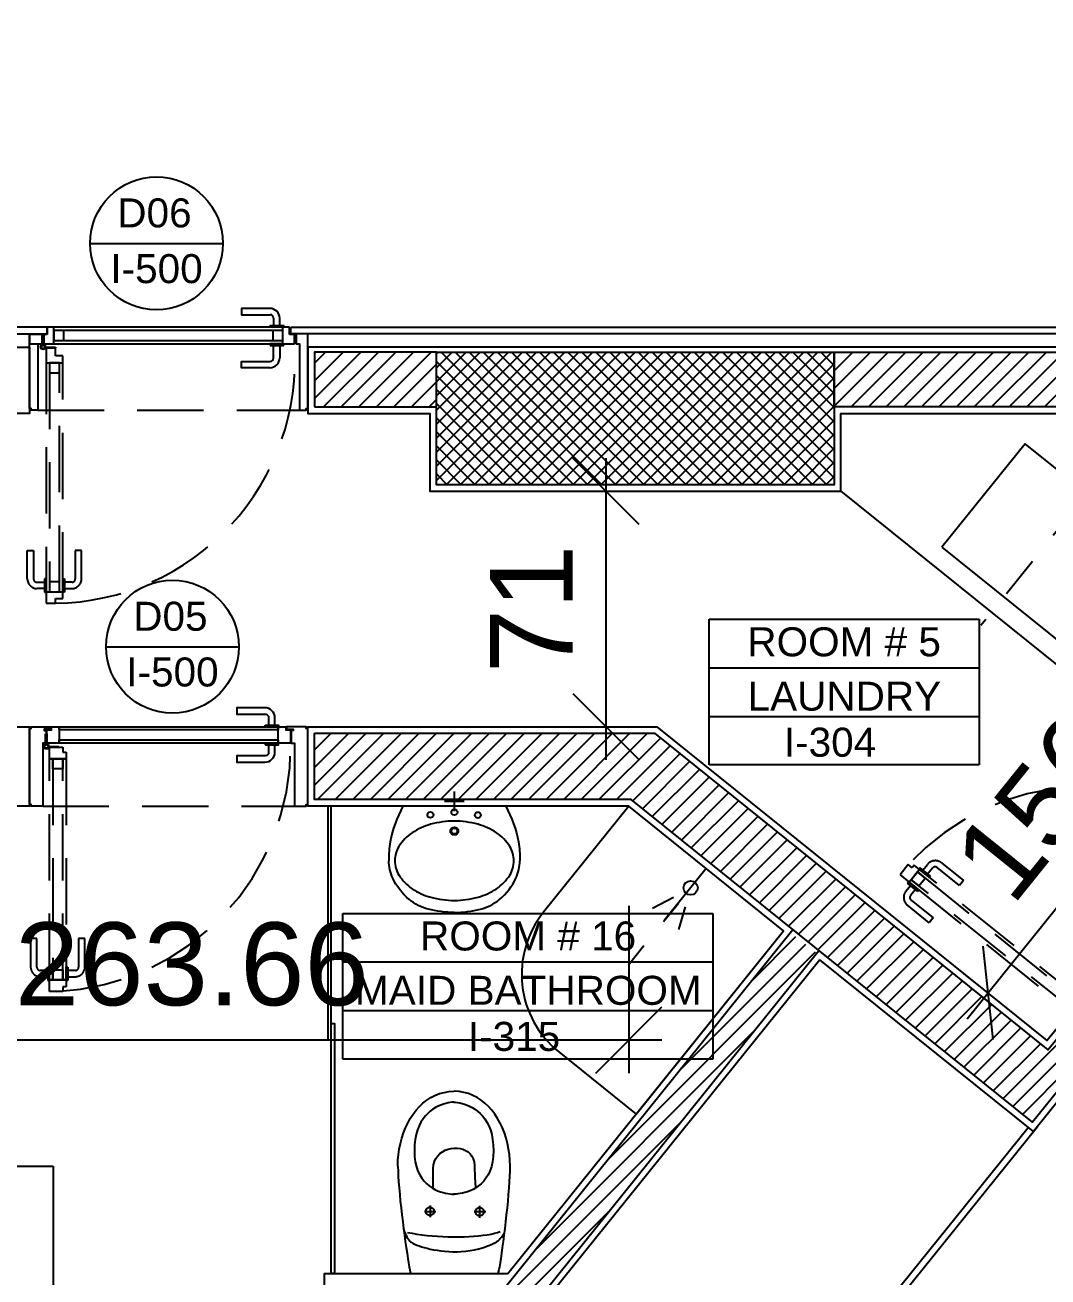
# Model space of a CAD drawing. Extents: x -1.7 to 46.3, y -159.8 to -77.2.
# Drawn here: x 12.937 to 16.023, y -93.626 to -89.849 of the extents above; entities that cross this region are included whole.
import ezdxf
from ezdxf.enums import TextEntityAlignment as Align

# ---------------------------------------------------------------- set-up
doc = ezdxf.new("R2010")
doc.units = 0
doc.header["$MEASUREMENT"] = 0
doc.header["$PDMODE"] = 35
doc.header["$PDSIZE"] = 0.3
for name, pattern in [('9-48-Xref plan$0$DASHDOT', [1, 0.5, -0.25, 0, -0.25]), ('9-48-Xref plan$0$DASHDOTX2', [50.8, 25.4, -12.7, 0, -12.7]), ('9-48-Xref plan$0$DASHED', [0.75, 0.5, -0.25]), ('9-48-Xref plan$0$HIDDEN', [0.3, 0.2, -0.1]), ('DASHDOT2', [0.5, 0.25, -0.125, 0, -0.125])]:
    doc.linetypes.add(name, pattern=pattern)
doc.layers.get('0').update_dxf_attribs({"linetype": 'CONTINUOUS'})
doc.layers.get('DEFPOINTS').update_dxf_attribs({"linetype": 'CONTINUOUS'})
for name, color, linetype in [('60%', 7, 'CONTINUOUS'), ('9-48-Xref plan$0$0-DASHED', 8, '9-48-Xref plan$0$DASHED'), ('9-48-Xref plan$0$A-AXIS-SANITARY', 10, '9-48-Xref plan$0$DASHDOTX2'), ('9-48-Xref plan$0$A-HATCH-CONC', 8, 'CONTINUOUS'), ('9-48-Xref plan$0$AR01-WSEC', 2, 'CONTINUOUS'), ('9-48-Xref plan$0$AR10-METAL', 243, 'CONTINUOUS'), ('9-48-Xref plan$0$AR12-WOOD', 42, 'CONTINUOUS'), ('9-48-Xref plan$0$AR13-PLST', 31, 'CONTINUOUS'), ('9-48-Xref plan$0$AR19-DOORS', 34, 'CONTINUOUS'), ('9-48-Xref plan$0$AR21-WIN', 142, 'CONTINUOUS'), ('9-48-Xref plan$0$AR24-CLOSET', 33, 'CONTINUOUS'), ('9-48-Xref plan$0$AR25-SANIT', 143, 'CONTINUOUS'), ('9-48-Xref plan$0$CON01-STRUCT', 6, 'CONTINUOUS'), ('9-48-Xref plan$0$CON02-NON-STRUCT', 5, 'CONTINUOUS'), ('9-48-Xref plan$0$HT01-STRUCT', 252, 'CONTINUOUS'), ('9-48-Xref plan$0$HT03-NON-STRUCT', 52, 'CONTINUOUS'), ('9-48-Xref plan$0$INT04-HINGE', 242, 'CONTINUOUS'), ('a-dim', 3, 'CONTINUOUS'), ('AR25-FURN', 142, 'CONTINUOUS'), ('AR26-SANIT', 143, 'CONTINUOUS'), ('AR27-KITCHEN', 42, 'CONTINUOUS'), ('DM02-AX-50', 11, 'CONTINUOUS'), ('SMB05-DOOR-NO', 32, 'CONTINUOUS'), ('SMB09-ROOM-NO', 52, 'CONTINUOUS')]:
    doc.layers.add(name, color=color, linetype=linetype)
doc.styles.add('A100-STEXT', font='ARIAL.TTF', dxfattribs={"height": 0.25})
doc.styles.add('raa', font='ARIAL.TTF')
doc.dimstyles.new('A100-DIM', dxfattribs={"dimtxt": 0.25, "dimasz": 0.2, "dimexe": 0.1, "dimexo": 0.3, "dimgap": 0.1, "dimtad": 1, "dimlfac": 100, "dimrnd": 0.5, "dimdsep": 46, "dimtxsty": 'A100-STEXT', "dimblk1": 'OBLIQUE', "dimblk2": 'OBLIQUE', "dimsah": 1, "dimcen": -0.05, "dimdle": 0.1, "dimclrd": 15, "dimclre": 15, "dimclrt": 256, "dimadec": 0, "dimazin": 0, "dimtfac": 0.28, "dimtix": 1, "dimtmove": 2, "dimatfit": 3, "dimldrblk": 'OBLIQUE', "dimfxl": 0, "dimtolj": 1, "dimarcsym": 0})
doc.dimstyles.new('dim-law', dxfattribs={"dimtxt": 0.25, "dimasz": 0.2, "dimexe": 0.1, "dimexo": 0.3, "dimgap": 0.1, "dimtad": 1, "dimlfac": 100, "dimdsep": 46, "dimtxsty": 'A100-STEXT', "dimblk1": 'OBLIQUE', "dimblk2": 'OBLIQUE', "dimsah": 1, "dimcen": -0.05, "dimdle": 0.1, "dimclrd": 15, "dimclre": 15, "dimclrt": 256, "dimadec": 0, "dimazin": 0, "dimtfac": 0.28, "dimtix": 1, "dimtmove": 2, "dimatfit": 3, "dimldrblk": 'OBLIQUE', "dimfxl": 0, "dimtolj": 1, "dimarcsym": 0})
pattern_1 = [(45, (8.92711, -200.333704), (-0.026516504, 0.026516504), [])]

# ---------------------------------------------------------------- blocks, each defined once
blk = doc.blocks.new('_OBLIQUE')
at = {"color": 0, "linetype": 'ByBlock'}
blk.add_line((-0.5, -0.5), (0.5, 0.5), dxfattribs=at)
blk = doc.blocks.new('*D190')
at = {"layer": '60%', "color": 15, "lineweight": -2}
for p, q in [((14.1028, -80.98), (17.1503, -77.1905)), ((17.0097, -77.2058), (45.0024, -99.7176)), ((41.9397, -103.3664), (44.9872, -99.577))]:
    blk.add_line(p, q, dxfattribs=at)
at = {"layer": 'DEFPOINTS', "color": 0}
for p in [(13.9148, -81.2137), (44.9245, -99.6549), (41.7517, -103.6002)]:
    blk.add_point(p, dxfattribs=at)
at = {"layer": '60%', "color": 15, "lineweight": -2, "xscale": 0.2, "yscale": 0.2, "zscale": 0.2}
for p, rotation in [((17.0876, -77.2685), 141.1937093848894), ((44.9245, -99.6549), 321.1937093848894)]:
    blk.add_blockref('_OBLIQUE', p, dxfattribs=dict(at, rotation=rotation))
at = {"layer": '60%', "insert": (31.1488, -88.2842), "char_height": 0.25, "attachment_point": 5, "rotation": 321.1937, "style": 'A100-STEXT'}
blk.add_mtext('\\A1;3572', dxfattribs=at)
blk = doc.blocks.new('9-48-Xref plan$0$wc maid')
at = {"layer": '9-48-Xref plan$0$AR25-SANIT'}
for points in [[(-177.2, -225.1), (-176.7, -207.7), (-175.2, -190.6), (-172.8, -173.6), (-169.4, -157), (-165.2, -140.9), (-160.1, -125.2), (-154.1, -110), (-147.3, -95.6), (-139.6, -81.8), (-131.2, -68.8), (-122, -56.7), (-112, -45.5), (-101.4, -35.4), (-90, -26.4), (-77.9, -18.5), (-65.2, -11.9), (-51.8, -6.6), (-37.8, -2.8), (-23.3, -0.4), (-8.1, 0.4)], [(161.5, -225.1), (161, -207.7), (159.5, -190.6), (157.1, -173.6), (153.8, -157), (149.5, -140.9), (144.4, -125.2), (138.4, -110), (131.6, -95.6), (123.9, -81.8), (115.5, -68.8), (106.3, -56.7), (96.3, -45.5), (85.7, -35.4), (74.3, -26.4), (62.2, -18.5), (49.5, -11.9), (36.1, -6.6), (22.1, -2.8), (7.6, -0.4), (-7.6, 0.4)], [(-7.8, -32.7), (-12.9, -32.8), (-18.8, -33.4), (-25.2, -34.4), (-32.2, -36), (-39.6, -38.1), (-47.4, -40.9), (-55.3, -44.3), (-63.3, -48.5), (-71.3, -53.5), (-79.2, -59.4), (-86.8, -66.2), (-94.1, -74), (-101, -82.8), (-107.3, -92.8), (-112.9, -103.9), (-117.8, -116.2), (-121.7, -129.8), (-124.7, -144.7), (-126.5, -161.1), (-127.2, -178.9), (-126.4, -196.5), (-124.3, -212.6), (-120.9, -227), (-116.4, -240), (-110.9, -251.5), (-104.6, -261.7), (-97.6, -270.7), (-90.1, -278.4), (-82.1, -285.1), (-73.8, -290.8), (-65.4, -295.5), (-57, -299.4), (-48.8, -302.6), (-40.8, -305), (-33.3, -306.9), (-26.3, -308.2), (-20, -309.1), (-14.6, -309.7), (-10.1, -309.9), (-6.8, -310)], [(-7.8, -32.7), (-2.8, -32.8), (3.1, -33.4), (9.5, -34.4), (16.5, -36), (24, -38.1), (31.7, -40.9), (39.6, -44.3), (47.6, -48.5), (55.6, -53.5), (63.5, -59.4), (71.2, -66.2), (78.5, -74), (85.3, -82.8), (91.6, -92.8), (97.2, -103.9), (102.1, -116.2), (106, -129.8), (109, -144.7), (110.8, -161.1), (111.5, -178.9), (110.7, -196.5), (108.6, -212.6), (105.2, -227), (100.7, -240), (95.2, -251.5), (88.9, -261.7), (81.9, -270.7), (74.4, -278.4), (66.4, -285.1), (58.1, -290.8), (49.7, -295.5), (41.4, -299.4), (33.1, -302.6), (25.1, -305), (17.6, -306.9), (10.6, -308.2), (4.3, -309.1), (-1.1, -309.7), (-5.6, -309.9), (-8.9, -310)], [(-70.7, -292.7), (-70.7, -292.4), (-70.7, -291.4), (-70.7, -289.9), (-70.7, -287.8), (-70.7, -285.3), (-70.8, -282.4), (-70.8, -279.2), (-70.8, -275.7), (-70.8, -271.9), (-70.8, -268), (-70.8, -264), (-70.8, -259.9), (-70.8, -255.8), (-70.8, -251.8), (-70.7, -247.9), (-70.7, -244.2), (-70.7, -240.6), (-70.6, -237.4), (-70.5, -234.5), (-70.5, -232.1), (-69.2, -220.9), (-66.3, -210.8), (-62, -201.8), (-56.5, -194), (-49.9, -187.3), (-42.5, -181.7), (-34.3, -177.2), (-25.6, -173.9), (-16.6, -171.7), (-7.4, -170.7), (1.7, -170.8), (10.7, -172), (19.3, -174.3), (27.4, -177.8), (34.7, -182.5), (41.2, -188.3), (46.5, -195.2), (50.6, -203.3), (53.2, -212.5), (54.2, -222.9), (54.3, -228.7), (54.5, -234.4), (54.6, -239.8), (54.8, -245), (55, -250), (55.2, -254.8), (55.4, -259.3), (55.6, -263.5), (55.8, -267.5), (56.1, -271.2), (56.3, -274.7), (56.5, -277.8), (56.7, -280.6), (56.9, -283), (57, -285.1), (57.2, -286.9), (57.3, -288.3), (57.4, -289.3), (57.4, -289.9), (57.5, -290.1)], [(-176.6, -226.2), (-176.4, -240), (-175.7, -255.6), (-174.7, -272.8), (-173.3, -291.1), (-171.5, -310.5), (-169.6, -330.6), (-167.4, -351.2), (-165, -372.1), (-162.5, -392.9), (-159.9, -413.5), (-157.2, -433.5), (-154.5, -452.8), (-151.9, -471.1), (-149.4, -488.1), (-147, -503.6), (-144.7, -517.3), (-142.7, -528.9), (-140.9, -538.3), (-139.4, -545.2), (-138.3, -549.2)], [(160.9, -226.2), (160.7, -240), (160.1, -255.6), (159.1, -272.8), (157.8, -291.1), (156.2, -310.5), (154.4, -330.6), (152.4, -351.2), (150.1, -372.1), (147.8, -392.9), (145.4, -413.5), (142.9, -433.5), (140.4, -452.8), (138, -471.1), (135.6, -488.1), (133.3, -503.6), (131.2, -517.3), (129.3, -528.9), (127.6, -538.3), (126.1, -545.2), (125, -549.2)], [(-96.9, -362.1), (-62.4, -362.1)], [(-80, -343.9), (-80, -379.5)], [(53.1, -362.5), (88.7, -362.5)], [(69.4, -345.4), (69.4, -381)], [(-160.5, -412.1), (-159, -416.3), (-157.5, -420.2), (-156.2, -423.9), (-154.9, -427.4), (-153.6, -430.7), (-152.3, -433.8), (-151, -436.7), (-149.6, -439.5), (-148.2, -442.1), (-146.6, -444.6), (-144.9, -446.9), (-143.1, -449.1), (-141.1, -451.2), (-138.8, -453.2), (-136.4, -455.1), (-133.7, -457), (-130.6, -458.7), (-127.3, -460.5), (-123.7, -462.1), (-119.6, -463.7), (-113.2, -466.1), (-105.9, -468.4), (-97.8, -470.8), (-89, -473.1), (-79.5, -475.3), (-69.4, -477.3), (-58.7, -479.1), (-47.5, -480.7), (-35.8, -481.9), (-23.7, -482.8), (-11.3, -483.3), (1.5, -483.3), (14.4, -482.7), (27.6, -481.7), (40.8, -480), (54.2, -477.6), (67.6, -474.5), (80.9, -470.7), (94.1, -466), (107.2, -460.5), (108.9, -459.7), (110.7, -458.9), (112.4, -458.1), (114.2, -457.3), (116, -456.4), (117.7, -455.4), (119.5, -454.4), (121.2, -453.3), (123, -452.1), (124.8, -450.7), (126.6, -449.2), (128.4, -447.6), (130.2, -445.8), (132, -443.8), (133.9, -441.6), (135.7, -439.2), (137.6, -436.6), (139.5, -433.7), (141.4, -430.6), (143.3, -427.2)], [(-147.6, -425), (-133.8, -427.9), (-119.4, -430.4), (-104.4, -432.6), (-89, -434.4), (-73.2, -435.9), (-57.2, -437), (-41.1, -437.9), (-24.9, -438.4), (-8.8, -438.6), (7.1, -438.5), (22.7, -438.1), (37.9, -437.4), (52.5, -436.5), (66.6, -435.3), (79.9, -433.8), (92.4, -432.1), (104, -430.1), (114.5, -427.9), (123.8, -425.5), (131.9, -422.9)], [(-138.3, -549.6), (125, -549.6)]]:
    blk.add_lwpolyline(points, dxfattribs=at)
for points in [[(-80.4, -374.3), (-82.5, -374.1), (-84.6, -373.5), (-86.6, -372.6), (-88.4, -371.4), (-89.9, -369.8), (-91.2, -368), (-92.1, -366.1), (-92.7, -363.9), (-92.8, -361.8), (-92.7, -359.6), (-92.1, -357.5), (-91.2, -355.5), (-89.9, -353.7), (-88.4, -352.2), (-86.6, -351), (-84.6, -350), (-82.5, -349.5), (-80.4, -349.3), (-78.2, -349.5), (-76.1, -350), (-74.1, -351), (-72.3, -352.2), (-70.8, -353.7), (-69.5, -355.5), (-68.6, -357.5), (-68, -359.6), (-67.9, -361.8), (-68, -363.9), (-68.6, -366.1), (-69.5, -368), (-70.8, -369.8), (-72.3, -371.4), (-74.1, -372.6), (-76.1, -373.5), (-78.2, -374.1)], [(-80.4, -374.3), (-80.4, -374.3)], [(69.6, -375.3), (67.4, -375.2), (65.3, -374.6), (63.4, -373.7), (61.6, -372.4), (60, -370.9), (58.8, -369.1), (57.9, -367.1), (57.3, -365), (57.1, -362.9), (57.3, -360.7), (57.9, -358.6), (58.8, -356.6), (60, -354.8), (61.6, -353.3), (63.4, -352), (65.3, -351.1), (67.4, -350.5), (69.6, -350.4), (71.8, -350.5), (73.9, -351.1), (75.9, -352), (77.6, -353.3), (79.2, -354.8), (80.4, -356.6), (81.4, -358.6), (81.9, -360.7), (82.1, -362.9), (81.9, -365), (81.4, -367.1), (80.4, -369.1), (79.2, -370.9), (77.6, -372.4), (75.9, -373.7), (73.9, -374.6), (71.8, -375.2)], [(69.6, -375.3), (69.6, -375.3)]]:
    blk.add_lwpolyline(points, close=True, dxfattribs=at)
blk = doc.blocks.new('9-48-Xref plan$0$sink maid')
at = {"layer": '9-48-Xref plan$0$AR25-SANIT'}
for p, q in [((0, 305.4), (0, 365.2)), ((154.9, 320.4), (-154.9, 320.4)), ((-29.9, 335.3), (29.9, 335.3))]:
    blk.add_line(p, q, dxfattribs=at)
for centre, major_axis, ratio, start_param, end_param in [((16.9, 218.7), (-121.1, -247.7), 0.723099, 4.654671, 5.074138), ((-72.3, 294.2), (-8.92, 0.97), 1, 4.035092, 10.318277), ((0.1, 302.3), (-0.97, -8.92), 1, -0.677297, 5.605888), ((70.8, 293.8), (-8.92, 0.97), 1, 4.035092, 10.318277), ((-20.2, 80.5), (-20.7, -191.2), 1, 3.519121, 3.837696), ((0, 7.3), (-28.9, -266.7), 1, 3.249693, 3.519121), ((0, 7.3), (-28.9, -266.7), 1, 2.980265, 3.249693), ((20.2, 80.5), (-191.2, 20.7), 1, 4.232487, 4.551062), ((-51, 126.7), (-135.9, 14.8), 1, 5.408492, 5.835337), ((0, 245.6), (-11.9, 1.3), 1, 0.893499, 7.176684), ((0, 245.6), (-8.92, 0.97), 1, 4.035092, 10.318277), ((51, 126.7), (-14.8, -135.9), 1, 2.234846, 2.661691), ((-36, 163.3), (-10.3, -248.7), 0.649977, 4.538748, 4.769326), ((-98, 155.9), (-81, 8.8), 1, 5.835337, 6.391286), ((98, 155.9), (-8.8, -81), 1, 1.678897, 2.234846), ((-98, 155.9), (-81, 8.8), 1, 0.108101, 0.66405), ((98, 155.9), (-81, 8.8), 1, 2.693744, 3.249693), ((101.6, 155.9), (-17, -121.6), 0.782, 1.237596, 1.679756), ((-51, 185.1), (-14.8, -135.9), 1, -0.906747, -0.479902), ((51, 185.1), (-135.9, 14.8), 1, 2.2669, 2.693744), ((8.4, 172.4), (-192.7, -15.2), 0.927449, 2.221894, 2.662337), ((-20.2, 231.3), (-191.2, 20.7), 1, 1.090894, 1.409469), ((0, 304.5), (-266.7, 28.9), 1, 1.409469, 1.678897), ((0, 304.5), (-28.9, -266.7), 1, 0.108101, 0.377529), ((20.2, 231.3), (-20.7, -191.2), 1, 0.377529, 0.696103), ((23.8, 210), (71, -195.1), 0.7883, -0.100903, 0.294464), ((3.6, 283.2), (-200.2, -200.3), 1, 0.772641, 1.054782)]:
    blk.add_ellipse(centre, major_axis=major_axis, ratio=ratio, start_param=start_param, end_param=end_param, dxfattribs=at)
at = {"layer": '9-48-Xref plan$0$AR25-SANIT', "extrusion": (0, 0, -1)}
for centre, major_axis, ratio, start_param, end_param in [((-16.9, 218.7), (121.1, -247.7), 0.723099, 4.654671, 5.074138), ((36, 163.3), (10.3, -248.7), 0.649977, 4.538748, 4.769326), ((-101.6, 155.9), (17, -121.6), 0.782, 1.237596, 1.679756), ((-8.4, 172.4), (-192.7, 15.2), 0.927449, -0.919698, -0.479256), ((-23.8, 210), (-71, -195.1), 0.7883, -0.100903, 0.294464), ((-3.6, 283.2), (-281.5, 30.6), 1, 4.591575, 4.873716)]:
    blk.add_ellipse(centre, major_axis=major_axis, ratio=ratio, start_param=start_param, end_param=end_param, dxfattribs=at)
blk = doc.blocks.new('*D269')
at = {"layer": 'a-dim', "color": 15, "lineweight": -2}
for p, q in [((14.4345, -83.4474), (14.6089, -83.2305)), ((22.9692, -90.0821), (14.4683, -83.2457)), ((22.7794, -90.1585), (22.9539, -89.9415))]:
    blk.add_line(p, q, dxfattribs=at)
at = {"layer": 'DEFPOINTS', "color": 0}
for p in [(14.5463, -83.3084), (14.2464, -83.6812), (22.5914, -90.3923)]:
    blk.add_point(p, dxfattribs=at)
at = {"layer": 'a-dim', "color": 15, "lineweight": -2, "xscale": 0.2, "yscale": 0.2, "zscale": 0.2}
for p, rotation in [((14.5463, -83.3084), 141.1937093955187), ((22.8913, -90.0194), 321.1937093955187)]:
    blk.add_blockref('_OBLIQUE', p, dxfattribs=dict(at, rotation=rotation))
at = {"layer": 'a-dim', "insert": (18.8614, -86.4865), "char_height": 0.25, "attachment_point": 5, "rotation": 321.1937, "style": 'A100-STEXT'}
blk.add_mtext('\\A1;1070.87', dxfattribs=at)
blk = doc.blocks.new('*D271')
at = {"layer": 'a-dim', "color": 15, "lineweight": -2}
for p, q in [((12.1222, -92.5057), (12.1222, -93.0107)), ((14.7588, -92.5057), (14.7588, -93.0107)), ((12.0222, -92.9107), (14.8588, -92.9107))]:
    blk.add_line(p, q, dxfattribs=at)
at = {"layer": 'DEFPOINTS', "color": 0}
for p in [(12.1222, -92.2057), (14.7588, -92.2057), (14.7588, -92.9107)]:
    blk.add_point(p, dxfattribs=at)
at = {"layer": 'a-dim', "color": 15, "lineweight": -2, "xscale": 0.2, "yscale": 0.2, "zscale": 0.2, "rotation": 180}
blk.add_blockref('_OBLIQUE', (12.1222, -92.9107), dxfattribs=at)
at = {"layer": 'a-dim', "color": 15, "lineweight": -2, "xscale": 0.2, "yscale": 0.2, "zscale": 0.2}
blk.add_blockref('_OBLIQUE', (14.7588, -92.9107), dxfattribs=at)
at = {"layer": 'a-dim', "insert": (13.4405, -92.6829), "char_height": 0.25, "attachment_point": 5, "style": 'A100-STEXT'}
blk.add_mtext('\\A1;263.66', dxfattribs=at)
blk = doc.blocks.new('*D272')
at = {"layer": 'a-dim', "color": 15, "lineweight": -2}
for p, q in [((14.6903, -92.0657), (14.6903, -91.1557)), ((14.5433, -91.2557), (14.5903, -91.2557)), ((14.5433, -91.9657), (14.5903, -91.9657))]:
    blk.add_line(p, q, dxfattribs=at)
at = {"layer": 'DEFPOINTS', "color": 0}
for p in [(14.6903, -91.2557), (14.8433, -91.2557), (14.8433, -91.9657)]:
    blk.add_point(p, dxfattribs=at)
at = {"layer": 'a-dim', "color": 15, "lineweight": -2, "xscale": 0.2, "yscale": 0.2, "zscale": 0.2}
for p, rotation in [((14.6903, -91.2557), 90), ((14.6903, -91.9657), 270)]:
    blk.add_blockref('_OBLIQUE', p, dxfattribs=dict(at, rotation=rotation))
at = {"layer": 'a-dim', "insert": (14.4648, -91.6107), "char_height": 0.25, "attachment_point": 5, "rotation": 90, "style": 'A100-STEXT'}
blk.add_mtext('\\A1;71', dxfattribs=at)
blk = doc.blocks.new('*D273')
at = {"layer": 'a-dim', "color": 15, "lineweight": -2}
for p, q in [((15.7794, -92.8468), (16.8848, -91.4723)), ((16.7664, -91.5055), (16.7442, -91.4876)), ((15.7864, -92.7241), (15.7641, -92.7062))]:
    blk.add_line(p, q, dxfattribs=at)
at = {"layer": 'DEFPOINTS', "color": 0}
for p in [(16.8221, -91.5503), (17.0002, -91.6935), (16.0202, -92.9122)]:
    blk.add_point(p, dxfattribs=at)
at = {"layer": 'a-dim', "color": 15, "lineweight": -2, "xscale": 0.2, "yscale": 0.2, "zscale": 0.2}
for p, rotation in [((16.8221, -91.5503), 51.19360855316758), ((15.8421, -92.7689), 231.1936085531676)]:
    blk.add_blockref('_OBLIQUE', p, dxfattribs=dict(at, rotation=rotation))
at = {"layer": 'a-dim', "insert": (16.1546, -92.0169), "char_height": 0.25, "attachment_point": 5, "rotation": 51.1936, "style": 'A100-STEXT'}
blk.add_mtext('\\A1;156.38', dxfattribs=at)
blk = doc.blocks.new('*D274')
at = {"layer": 'a-dim', "color": 15, "lineweight": -2}
for p, q in [((15.518, -95.042), (17.7981, -92.2068)), ((17.8078, -92.343), (17.8133, -92.3474)), ((15.653, -95.0223), (15.6586, -95.0268))]:
    blk.add_line(p, q, dxfattribs=at)
at = {"layer": 'DEFPOINTS', "color": 0}
for p in [(17.574, -92.155), (17.7354, -92.2848), (15.4193, -94.8343)]:
    blk.add_point(p, dxfattribs=at)
at = {"layer": 'a-dim', "color": 15, "lineweight": -2, "xscale": 0.2, "yscale": 0.2, "zscale": 0.2}
for p, rotation in [((17.7354, -92.2848), 51.1937050809596), ((15.5807, -94.9641), 231.1937050809596)]:
    blk.add_blockref('_OBLIQUE', p, dxfattribs=dict(at, rotation=rotation))
at = {"layer": 'a-dim', "insert": (16.4806, -93.4817), "char_height": 0.25, "attachment_point": 5, "rotation": 51.1937, "style": 'A100-STEXT'}
blk.add_mtext('\\A1;343.83', dxfattribs=at)

msp = doc.modelspace()

# ---------------------------------------------------------------- hatches: boundary and pattern name
at = {"layer": '9-48-Xref plan$0$HT01-STRUCT'}
h = msp.add_hatch(dxfattribs=at)
h.set_pattern_fill('_USER', color=256, scale=0.03, angle=45, style=0, double=1, pattern_type=0)
h.set_pattern_definition([(45, (8.927112, -200.333704), (-0.0212132034, 0.0212132034), []), (135, (8.927112, -200.333704), (-0.0212132034, -0.0212132034), [])])
h.paths.add_polyline_path([(15.37837, -90.83568), (14.17837, -90.83568), (14.17837, -91.23568), (15.37837, -91.23568)])
at = {"layer": '9-48-Xref plan$0$HT03-NON-STRUCT'}
h = msp.add_hatch(dxfattribs=at)
h.set_pattern_fill('ANSI31', color=252, scale=0.3, style=0, double=1)
h.set_pattern_definition(pattern_1)
h.paths.add_polyline_path([(13.81048, -90.83568), (13.81048, -91.00068), (14.17837, -91.00068), (14.17837, -90.83568)])
h = msp.add_hatch(dxfattribs=at)
h.set_pattern_fill('ANSI31', color=252, scale=0.3, style=0, double=1)
h.set_pattern_definition(pattern_1)
h.paths.add_polyline_path([(15.37837, -90.83568), (15.37837, -91.00068), (16.1706, -91.00068), (20.04242, -94.11441), (20.16776, -93.95856), (16.28455, -90.83568)])
h = msp.add_hatch(dxfattribs=at)
h.set_pattern_fill('ANSI31', color=252, scale=0.3, style=0, double=1)
h.set_pattern_definition(pattern_1)
h.paths.add_polyline_path([(16.05465, -92.90124), (16.02326, -92.94027), (16.10167, -93.00333), (16.13302, -92.96436)])
h.paths.add_polyline_path([(13.81048, -91.98568), (14.83624, -91.98568), (16.10164, -93.00331), (15.97627, -93.15921), (14.7658, -92.18568), (13.81048, -92.18568)])
h = msp.add_hatch(dxfattribs=at)
h.set_pattern_fill('ANSI31', color=252, scale=0.3, style=0, double=1)
h.set_pattern_definition(pattern_1)
h.paths.add_polyline_path([(14.40337, -93.63568), (14.38699, -93.65604), (14.46492, -93.71871), (14.48112, -93.69836)])
h.paths.add_polyline_path([(14.40337, -93.63568), (14.48122, -93.69844), (15.32597, -92.64819), (15.24727, -92.58631)])

# ---------------------------------------------------------------- linework, layer by layer
at = {"layer": '9-48-Xref plan$0$0-DASHED', "ltscale": 0.8}
for p, q in [((12.9986, -90.82263), (13.02895, -90.82263)), ((12.99895, -90.82063), (13.02895, -90.82063)), ((13.02895, -90.82288), (13.00095, -90.82288)), ((13.02895, -90.82063), (13.02895, -90.82263)), ((13.02895, -90.84741), (13.02895, -90.82288)), ((13.05095, -90.84741), (13.02895, -90.84741)), ((13.00095, -90.86788), (13.05095, -90.86788))]:
    msp.add_line(p, q, dxfattribs=at)
at = {"layer": '9-48-Xref plan$0$0-DASHED', "ltscale": 10}
for p, q in [((13.00863, -92.02742), (13.03898, -92.02742)), ((13.00898, -92.02542), (13.03898, -92.02542)), ((13.03898, -92.02542), (13.03898, -92.02742))]:
    msp.add_line(p, q, dxfattribs=at)
at = {"layer": '9-48-Xref plan$0$0-DASHED', "ltscale": 0.8}
msp.add_lwpolyline([(13.01095, -90.86788), (13.01095, -90.89788), (13.04095, -90.89788), (13.04095, -90.86788)], close=True, dxfattribs=at)
at = {"layer": '9-48-Xref plan$0$0-DASHED', "ltscale": 10}
for points in [[(13.05098, -92.02767), (13.05098, -92.0422), (13.06098, -92.0422), (13.06098, -92.06267), (13.01098, -92.06267), (13.01098, -92.02767)], [(13.05098, -92.06267), (13.05098, -92.09267), (13.02098, -92.09267), (13.02098, -92.06267)]]:
    msp.add_lwpolyline(points, close=True, dxfattribs=at)
at = {"layer": '9-48-Xref plan$0$A-AXIS-SANITARY', "linetype": '9-48-Xref plan$0$DASHDOT', "ltscale": 0.4}
msp.add_line((14.99225, -92.39345), (14.75785, -92.6849), dxfattribs=at)
at = {"layer": '9-48-Xref plan$0$A-HATCH-CONC', "linetype": '9-48-Xref plan$0$HIDDEN'}
for p, q in [((13.00095, -90.82288), (13.00095, -91.59353)), ((13.05095, -91.579), (13.05095, -90.84741)), ((13.01095, -90.86788), (13.01095, -91.55853)), ((13.04095, -91.55853), (13.04095, -90.86788)), ((12.97595, -91.01068), (13.76501, -91.01068)), ((13.00095, -91.55853), (13.05095, -91.55853)), ((13.02895, -91.59353), (13.02895, -91.579)), ((13.02895, -91.579), (13.05095, -91.579)), ((13.00095, -91.59353), (13.02895, -91.59353))]:
    msp.add_line(p, q, dxfattribs=at)
for points in [[(12.94395, -91.51903), (12.94395, -91.43403), (12.96295, -91.43403), (12.96295, -91.52003)], [(13.10795, -91.51903), (13.10795, -91.43403), (13.08895, -91.43403), (13.08895, -91.52003)], [(12.97295, -91.53003), (12.99595, -91.53003), (12.99595, -91.54903), (12.97395, -91.54903)], [(13.07895, -91.53003), (13.05595, -91.53003), (13.05595, -91.54903), (13.07795, -91.54903)], [(12.99048, -92.20566), (13.75048, -92.20566)]]:
    msp.add_lwpolyline(points, dxfattribs=at)
for points in [[(12.99595, -91.52003), (12.99595, -91.56003), (13.00095, -91.56003), (13.00095, -91.52003)], [(13.01095, -91.52853), (13.01095, -91.55853), (13.04095, -91.55853), (13.04095, -91.52853)], [(13.05595, -91.51953), (13.05595, -91.55953), (13.05095, -91.55953), (13.05095, -91.51953)], [(13.02098, -92.06267), (13.02098, -92.72956), (13.01098, -92.72956), (13.01098, -92.06267)], [(13.06098, -92.06267), (13.06098, -92.72956), (13.05098, -92.72956), (13.05098, -92.06267)], [(15.63553, -92.3961), (15.61959, -92.38326), (15.61332, -92.39105), (15.602, -92.38193), (15.57691, -92.41308), (15.60417, -92.43504)], [(15.65262, -92.42271), (15.62926, -92.40389), (15.61044, -92.42725), (15.63381, -92.44607)], [(16.1549, -92.81442), (15.63553, -92.3961), (15.62926, -92.40389), (16.14863, -92.82221)], [(15.66865, -92.41636), (15.6375, -92.39126), (15.63436, -92.39516), (15.66552, -92.42025)], [(15.63102, -92.46308), (15.59986, -92.43799), (15.603, -92.4341), (15.63415, -92.45919)], [(16.12981, -92.84557), (15.61044, -92.42725), (15.60417, -92.43504), (16.12354, -92.85336)], [(13.00598, -92.69106), (13.00598, -92.73106), (13.01098, -92.73106), (13.01098, -92.69106)], [(13.05098, -92.69956), (13.05098, -92.72956), (13.02098, -92.72956), (13.02098, -92.69956)], [(13.06598, -92.69106), (13.06598, -92.73106), (13.06098, -92.73106), (13.06098, -92.69106)], [(13.06098, -92.72956), (13.06098, -92.75003), (13.05098, -92.75003), (13.05098, -92.76456), (13.01098, -92.76456), (13.01098, -92.72956)]]:
    msp.add_lwpolyline(points, close=True, dxfattribs=at)
for points in [[(15.70205, -92.37649), (15.76825, -92.4298), (15.75633, -92.4446), (15.68935, -92.39066, 0.4142136), (15.67529, -92.39217), (15.66086, -92.41008), (15.64607, -92.39816), (15.65987, -92.38103, -0.4142136)], [(15.59463, -92.46203), (15.60843, -92.44489), (15.62323, -92.45681), (15.6088, -92.47472, 0.4142136), (15.61032, -92.48878), (15.67729, -92.54273), (15.66537, -92.55753), (15.59918, -92.50421, -0.4142136)], [(12.98398, -92.72006), (13.00598, -92.72006), (13.00598, -92.70106), (12.98298, -92.70106, -0.4142136), (12.97298, -92.69106), (12.97298, -92.60506), (12.95398, -92.60506), (12.95398, -92.69006, 0.4142136)], [(13.11798, -92.69006), (13.11798, -92.60506), (13.09898, -92.60506), (13.09898, -92.69106, -0.4142136), (13.08898, -92.70106), (13.06598, -92.70106), (13.06598, -92.72006), (13.08798, -92.72006, 0.4142136)]]:
    msp.add_lwpolyline(points, format="xyb", close=True, dxfattribs=at)
for centre, radius, start, end in [((13.01962, -90.86145), 0.73214, 270.72997, 3.96098), ((12.97395, -91.51903), 0.03, 180, 270), ((12.97295, -91.52003), 0.01, 180, 270), ((13.07795, -91.51903), 0.03, 270, 0), ((13.07895, -91.52003), 0.01, 270, 0), ((12.99811, -92.02484), 0.74044, 272.54416, 0.70988), ((16.14398, -92.88557), 0.73986, 50.30817, 137.09989)]:
    msp.add_arc(centre, radius, start, end, dxfattribs=at)
at = {"layer": '9-48-Xref plan$0$AR10-METAL', "ltscale": 70}
for points in [[(13.67551, -90.70388), (13.59051, -90.70388), (13.59051, -90.72288), (13.67651, -90.72288)], [(13.68651, -90.73288), (13.68651, -90.75588), (13.70551, -90.75588), (13.70551, -90.73388)], [(13.68651, -90.85388), (13.68651, -90.81588), (13.70551, -90.81588), (13.70551, -90.85288)], [(13.67551, -90.88288), (13.59051, -90.88288), (13.59051, -90.86388), (13.67651, -90.86388)]]:
    msp.add_lwpolyline(points, dxfattribs=at)
for points in [[(13.67651, -90.75588), (13.71651, -90.75588), (13.71651, -90.76088), (13.67651, -90.76088)], [(13.67651, -90.81588), (13.71651, -90.81588), (13.71651, -90.81088), (13.67651, -90.81088)], [(13.662, -91.96067), (13.702, -91.96067), (13.702, -91.96567), (13.662, -91.96567)], [(13.662, -92.02067), (13.702, -92.02067), (13.702, -92.01567), (13.662, -92.01567)]]:
    msp.add_lwpolyline(points, close=True, dxfattribs=at)
for points in [[(13.661, -91.90867), (13.576, -91.90867), (13.576, -91.92767), (13.662, -91.92767, -0.4142136), (13.672, -91.93767), (13.672, -91.96067), (13.691, -91.96067), (13.691, -91.93867, 0.4142136)], [(13.691, -92.04267), (13.691, -92.02067), (13.672, -92.02067), (13.672, -92.04367, -0.4142136), (13.662, -92.05367), (13.576, -92.05367), (13.576, -92.07267), (13.661, -92.07267, 0.4142136)]]:
    msp.add_lwpolyline(points, format="xyb", close=True, dxfattribs=at)
for centre, radius, start, end in [((13.67551, -90.73388), 0.03, 0, 90), ((13.67651, -90.73288), 0.01, 0, 90), ((13.67551, -90.85288), 0.03, 270, 0), ((13.67651, -90.85388), 0.01, 270, 0)]:
    msp.add_arc(centre, radius, start, end, dxfattribs=at)
at = {"layer": '9-48-Xref plan$0$AR12-WOOD'}
for points in [[(12.41415, -90.78068), (13.00348, -90.78068), (13.00348, -90.76088), (12.41415, -90.76088)], [(13.73948, -90.76088), (16.29159, -90.76088), (16.27159, -90.78069), (13.73948, -90.78069)]]:
    msp.add_lwpolyline(points, close=True, dxfattribs=at)
at = {"layer": '9-48-Xref plan$0$AR13-PLST', "ltscale": 0.25}
msp.add_line((15.33489, -92.669), (14.4968, -93.71098), dxfattribs=at)
for points in [[(9.61758, -90.82068), (9.95816, -90.82068), (9.95816, -91.20168), (11.93216, -91.20168), (11.93216, -90.82068), (12.95048, -90.82068), (12.95048, -91.02068), (12.54722, -91.02068), (12.54722, -91.96568), (12.95048, -91.96568), (12.95048, -92.20568), (12.12216, -92.20568), (12.12216, -95.29188), (13.59675, -95.29188)], [(20.1803, -93.94298), (16.29159, -90.82068), (13.79048, -90.82068), (13.79048, -91.02068), (14.15837, -91.02068), (14.15837, -91.25568), (15.39837, -91.25568), (15.39837, -91.02068), (16.16355, -91.02068), (17.00068, -91.6939), (16.57848, -92.21889), (16.68758, -92.30663), (17.10978, -91.78164), (20.02989, -94.13), (20.02989, -94.13), (20.02989, -94.13), (20.02989, -94.13), (20.02989, -94.13)], [(15.22575, -92.58123), (14.75875, -92.20568), (13.79048, -92.20568), (13.79048, -91.96568), (14.84328, -91.96568), (16.02021, -92.91216), (16.05161, -92.87311), (16.16113, -92.96132), (15.97935, -93.18735), (15.33489, -92.669)], [(13.90456, -95.53943), (14.45918, -94.84977), (14.15137, -94.60223), (14.21337, -94.52514), (14.21337, -93.88568), (13.84048, -93.88568), (13.84048, -93.61568), (14.39379, -93.61568), (15.22575, -92.58123)]]:
    msp.add_lwpolyline(points, dxfattribs=at)
at = {"layer": '9-48-Xref plan$0$AR19-DOORS', "ltscale": 70}
for p, q in [((13.00348, -90.78288), (12.99395, -90.78288)), ((12.99395, -90.78288), (12.99395, -90.81088)), ((13.00348, -90.76088), (13.00348, -90.78288)), ((13.73548, -90.76088), (13.00348, -90.76088)), ((13.02395, -90.81088), (13.02395, -90.76088)), ((13.71501, -90.77088), (13.02395, -90.77088)), ((13.71501, -90.81088), (13.71501, -90.76088)), ((13.73548, -90.78288), (13.73548, -90.76088)), ((13.75001, -90.78288), (13.73548, -90.78288)), ((13.75001, -90.81088), (13.75001, -90.78288)), ((12.99395, -90.81088), (13.75001, -90.81088)), ((13.02395, -90.80088), (13.71501, -90.80088))]:
    msp.add_line(p, q, dxfattribs=at)
at = {"layer": '9-48-Xref plan$0$AR19-DOORS', "linetype": 'Continuous'}
for points in [[(12.95048, -90.81088), (12.98895, -90.81088), (12.98895, -90.79888), (12.98895, -90.79888), (12.98895, -90.79102), (12.98895, -90.79512), (12.98895, -90.79512), (12.98895, -90.78288), (12.95048, -90.78288), (12.95048, -90.81088)], [(13.00248, -91.97567), (13.01701, -91.97567), (13.01701, -91.96567), (13.04048, -91.96567), (13.04048, -92.01567), (13.00248, -92.01567)], [(13.04048, -91.96567), (13.7005, -91.96567), (13.7005, -91.97567), (13.04048, -91.97567)], [(13.7005, -91.96567), (13.72397, -91.96567), (13.72397, -91.97567), (13.7385, -91.97567), (13.7385, -92.01567), (13.7005, -92.01567)], [(13.04048, -92.00567), (13.7005, -92.00567), (13.7005, -92.01567), (13.04048, -92.01567)]]:
    msp.add_lwpolyline(points, close=True, dxfattribs=at)
at = {"layer": '9-48-Xref plan$0$AR19-DOORS', "ltscale": 70}
for points in [[(12.97595, -90.81088), (12.97595, -91.01068), (12.95548, -91.01068), (12.95548, -91.00548), (12.95048, -91.00548), (12.95048, -90.78288)], [(12.98895, -90.78288), (12.98895, -90.80888)], [(13.75501, -90.78088), (13.75501, -90.81088), (13.76501, -90.81088), (13.76501, -91.01068), (13.78548, -91.01068), (13.78548, -91.00548), (13.79048, -91.00548), (13.79048, -90.78086), (13.75501, -90.78088)]]:
    msp.add_lwpolyline(points, dxfattribs=at)
for points in [[(13.02395, -90.80088), (13.05395, -90.80088), (13.05395, -90.77088), (13.02395, -90.77088)], [(13.68501, -90.80088), (13.71501, -90.80088), (13.71501, -90.77088), (13.68501, -90.77088)]]:
    msp.add_lwpolyline(points, close=True, dxfattribs=at)
at = {"layer": '9-48-Xref plan$0$AR19-DOORS', "linetype": 'Continuous'}
for points in [[(13.00048, -91.97763), (13.00048, -92.01567), (12.99048, -92.01567), (12.99048, -92.20566), (12.99048, -92.20566), (12.99048, -92.20568), (12.95548, -92.20568), (12.95548, -92.20048), (12.95048, -92.20048), (12.95048, -91.97088), (12.95548, -91.97088), (12.95548, -91.96568), (12.98501, -91.96568), (12.99001, -91.96568), (13.01501, -91.96568), (13.01501, -91.97363), (12.99448, -91.97363), (12.99448, -91.97763), (13.00048, -91.97763)], [(13.74048, -91.97763), (13.74048, -92.01567), (13.75048, -92.01567), (13.75048, -92.20566), (13.75048, -92.20566), (13.75048, -92.20568), (13.78548, -92.20568), (13.78548, -92.20048), (13.79048, -92.20048), (13.79048, -91.97088), (13.78548, -91.97088), (13.78548, -91.96568), (13.75595, -91.96568), (13.75095, -91.96568), (13.72595, -91.96568), (13.72595, -91.97363), (13.74648, -91.97363), (13.74648, -91.97763), (13.74048, -91.97763)]]:
    msp.add_lwpolyline(points, dxfattribs=at)
at = {"layer": '9-48-Xref plan$0$AR21-WIN'}
msp.add_line((13.86048, -93.61568), (13.86048, -92.20568), dxfattribs=at)
for points in [[(13.85048, -92.91068), (13.86048, -92.91068), (13.86048, -92.20568), (13.85048, -92.20568)], [(13.86048, -92.86068), (13.87048, -92.86068), (13.87048, -93.61568), (13.86048, -93.61568)]]:
    msp.add_lwpolyline(points, close=True, dxfattribs=at)
at = {"layer": '9-48-Xref plan$0$AR24-CLOSET'}
for p, q in [((15.12383, -94.21648), (15.96376, -93.17481)), ((15.13941, -94.22902), (15.99187, -93.17176))]:
    msp.add_line(p, q, dxfattribs=at)
at = {"layer": '9-48-Xref plan$0$AR25-SANIT'}
msp.add_lwpolyline([(14.54758, -92.94696), (14.78078, -93.1345), (15.22575, -92.58123), (14.75875, -92.20568), (14.50181, -92.52517, 0.4142145)], format="xyb", close=True, dxfattribs=at)
for points in [[(14.83052, -92.51305), (14.89312, -92.47969)], [(14.86377, -92.55321), (14.90822, -92.49793)], [(14.91012, -92.57707), (14.92928, -92.50878)]]:
    msp.add_lwpolyline(points, dxfattribs=at)
msp.add_circle((14.94524, -92.4519), 0.02133, dxfattribs=at)
at = {"layer": '9-48-Xref plan$0$CON01-STRUCT'}
msp.add_lwpolyline([(14.17837, -90.83568), (15.37837, -90.83568), (15.37837, -91.23568), (14.17837, -91.23568)], close=True, dxfattribs=at)
at = {"layer": '9-48-Xref plan$0$CON02-NON-STRUCT'}
msp.add_lwpolyline([(13.81048, -91.00068), (14.17837, -91.00068), (14.17837, -90.83568), (13.81048, -90.83568)], close=True, dxfattribs=at)
for points in [[(15.37837, -90.83568), (16.28455, -90.83568), (20.16776, -93.95856), (20.16776, -93.95856), (20.16776, -93.95856), (20.16776, -93.95856), (20.16776, -93.95856), (20.04242, -94.11441), (16.1706, -91.00068), (15.37837, -91.00068), (15.37837, -90.83568)], [(13.81048, -91.98568), (14.83624, -91.98568), (16.02326, -92.94027), (16.05465, -92.90124), (16.13302, -92.96436), (15.97627, -93.15921), (14.7658, -92.18568), (13.81048, -92.18568), (13.81048, -91.98568)], [(15.25382, -92.57817), (14.38699, -93.65604), (14.46492, -93.71871), (14.48112, -93.69836), (14.46492, -93.71871), (15.33182, -92.64091)]]:
    msp.add_lwpolyline(points, dxfattribs=at)
at = {"layer": '9-48-Xref plan$0$INT04-HINGE'}
for p, q in [((12.9892, -90.78288), (12.9912, -90.78288)), ((12.9892, -90.81322), (12.9892, -90.78288)), ((12.9912, -90.81288), (12.9912, -90.78288)), ((12.9917, -90.81288), (12.9917, -90.78288)), ((12.9917, -90.78288), (12.9937, -90.78288)), ((12.9937, -90.81322), (12.9937, -90.78288))]:
    msp.add_line(p, q, dxfattribs=at)
at = {"layer": '9-48-Xref plan$0$INT04-HINGE', "ltscale": 0.8}
for p, q in [((12.99923, -91.98767), (13.00123, -91.98767)), ((12.99923, -92.01801), (12.99923, -91.98767)), ((13.00123, -92.01767), (13.00123, -91.98767)), ((13.00173, -92.01767), (13.00173, -91.98767)), ((13.00173, -91.98767), (13.00373, -91.98767)), ((13.00373, -92.01801), (13.00373, -91.98767))]:
    msp.add_line(p, q, dxfattribs=at)
at = {"layer": '9-48-Xref plan$0$INT04-HINGE'}
for radius in [0.0075, 0.0055]:
    msp.add_circle((12.99145, -90.82038), radius, dxfattribs=at)
at = {"layer": '9-48-Xref plan$0$INT04-HINGE', "ltscale": 0.8}
for centre, radius in [((12.99145, -90.82038), 0.0075), ((12.99145, -90.82038), 0.0075), ((12.99145, -90.82038), 0.0075), ((12.99145, -90.82038), 0.0075), ((12.99145, -90.82038), 0.0075), ((12.99145, -90.82038), 0.0075), ((12.99145, -90.82038), 0.0075), ((12.99145, -90.82038), 0.0075), ((12.99145, -90.82038), 0.0075), ((12.99145, -90.82038), 0.0055), ((12.99145, -90.82038), 0.0055), ((12.99145, -90.82038), 0.0055), ((12.99145, -90.82038), 0.0055), ((12.99145, -90.82038), 0.0055), ((12.99145, -90.82038), 0.0055), ((12.99145, -90.82038), 0.0055), ((12.99145, -90.82038), 0.0055), ((12.99145, -90.82038), 0.0055), ((13.00148, -92.02517), 0.0075), ((13.00148, -92.02517), 0.0075), ((13.00148, -92.02517), 0.0075), ((13.00148, -92.02517), 0.0075), ((13.00148, -92.02517), 0.0075), ((13.00148, -92.02517), 0.0075), ((13.00148, -92.02517), 0.0075), ((13.00148, -92.02517), 0.0075), ((13.00148, -92.02517), 0.0075), ((13.00148, -92.02517), 0.0075), ((13.00148, -92.02517), 0.0075), ((13.00148, -92.02517), 0.0075), ((13.00148, -92.02517), 0.0075), ((13.00148, -92.02517), 0.0075), ((13.00148, -92.02517), 0.0075), ((13.00148, -92.02517), 0.0075), ((13.00148, -92.02517), 0.0075), ((13.00148, -92.02517), 0.0075), ((13.00148, -92.02517), 0.0075), ((13.00148, -92.02517), 0.0075), ((13.00148, -92.02517), 0.0075), ((13.00148, -92.02517), 0.0075), ((13.00148, -92.02517), 0.0075), ((13.00148, -92.02517), 0.0075), ((13.00148, -92.02517), 0.0075), ((13.00148, -92.02517), 0.0075), ((13.00148, -92.02517), 0.0075), ((13.00148, -92.02517), 0.0075), ((13.00148, -92.02517), 0.0075), ((13.00148, -92.02517), 0.0075), ((13.00148, -92.02517), 0.0075), ((13.00148, -92.02517), 0.0075), ((13.00148, -92.02517), 0.0055), ((13.00148, -92.02517), 0.0055), ((13.00148, -92.02517), 0.0055), ((13.00148, -92.02517), 0.0055), ((13.00148, -92.02517), 0.0055), ((13.00148, -92.02517), 0.0055), ((13.00148, -92.02517), 0.0055), ((13.00148, -92.02517), 0.0055), ((13.00148, -92.02517), 0.0055), ((13.00148, -92.02517), 0.0055), ((13.00148, -92.02517), 0.0055), ((13.00148, -92.02517), 0.0055), ((13.00148, -92.02517), 0.0055), ((13.00148, -92.02517), 0.0055), ((13.00148, -92.02517), 0.0055), ((13.00148, -92.02517), 0.0055), ((13.00148, -92.02517), 0.0055), ((13.00148, -92.02517), 0.0055), ((13.00148, -92.02517), 0.0055), ((13.00148, -92.02517), 0.0055), ((13.00148, -92.02517), 0.0055), ((13.00148, -92.02517), 0.0055), ((13.00148, -92.02517), 0.0055), ((13.00148, -92.02517), 0.0055), ((13.00148, -92.02517), 0.0055), ((13.00148, -92.02517), 0.0055), ((13.00148, -92.02517), 0.0055), ((13.00148, -92.02517), 0.0055), ((13.00148, -92.02517), 0.0055), ((13.00148, -92.02517), 0.0055), ((13.00148, -92.02517), 0.0055), ((13.00148, -92.02517), 0.0055)]:
    msp.add_circle(centre, radius, dxfattribs=at)
at = {"layer": '9-48-Xref plan$0$INT04-HINGE', "ltscale": 0.4}
for radius in [0.0075, 0.0075, 0.0075, 0.0075, 0.0075, 0.0075, 0.0055, 0.0055, 0.0055, 0.0055, 0.0055, 0.0055]:
    msp.add_circle((12.99145, -90.82038), radius, dxfattribs=at)
at = {"layer": 'AR25-FURN', "linetype": 'Continuous'}
for p, q in [((12.12216, -93.29188), (13.02216, -93.29188)), ((13.02216, -93.29188), (13.02216, -95.29188))]:
    msp.add_line(p, q, dxfattribs=at)
at = {"layer": 'AR26-SANIT'}
for p, q in [((15.9541, -91.11237), (15.70342, -91.42407)), ((16.32815, -91.41318), (15.9541, -91.11237)), ((15.70342, -91.42407), (16.07747, -91.72488))]:
    msp.add_line(p, q, dxfattribs=at)
at = {"layer": 'AR27-KITCHEN'}
msp.add_line((15.39837, -91.25568), (16.65195, -92.26392), dxfattribs=at)
at = {"layer": 'DM02-AX-50', "color": 1, "linetype": 'DASHDOT2', "ltscale": 0.5}
msp.add_line((16.24304, -91.13605), (15.8209, -91.66097), dxfattribs=at)
at = {"layer": 'SMB05-DOOR-NO'}
for p, q in [((13.13344, -90.50767), (13.53434, -90.50767)), ((13.18155, -91.72443), (13.58245, -91.72443))]:
    msp.add_line(p, q, dxfattribs=at)
for centre in [(13.33389, -90.50767), (13.382, -91.72443)]:
    msp.add_circle(centre, 0.20045, dxfattribs=at)
at = {"layer": 'SMB09-ROOM-NO'}
for p, q in [((15.0013, -91.64155), (15.81597, -91.64155)), ((15.0013, -92.0812), (15.0013, -91.64155)), ((15.81597, -91.64155), (15.81597, -92.0812)), ((15.0013, -91.7881), (15.81597, -91.7881)), ((15.0013, -91.93465), (15.81597, -91.93465)), ((15.81597, -92.0812), (15.0013, -92.0812)), ((13.89644, -92.52894), (15.01186, -92.52894)), ((13.89644, -92.96859), (13.89644, -92.52894)), ((15.01186, -92.52894), (15.01186, -92.96859)), ((13.89644, -92.67549), (15.01186, -92.67549)), ((13.89644, -92.82204), (15.01186, -92.82204)), ((15.01186, -92.96859), (13.89644, -92.96859))]:
    msp.add_line(p, q, dxfattribs=at)

# ---------------------------------------------------------------- block references
at = {"layer": '9-48-Xref plan$0$AR01-WSEC', "xscale": 0.0009999999997489795, "yscale": 0.000999999999407919, "zscale": 0.001}
for name, p in [('9-48-Xref plan$0$sink maid', (14.23237, -92.52605)), ('9-48-Xref plan$0$wc maid', (14.239, -93.06608))]:
    msp.add_blockref(name, p, dxfattribs=at)

# ---------------------------------------------------------------- texts
at = {"layer": 'SMB05-DOOR-NO', "style": 'raa'}
for s, p in [('D06 ', (13.34467, -90.41577)), ('I-500', (13.33389, -90.58393)), ('D05 ', (13.39278, -91.63253)), ('I-500', (13.382, -91.80069))]:
    msp.add_text(s, height=0.0875, dxfattribs=at).set_placement(p, align=Align.MIDDLE_CENTER)
at = {"layer": 'SMB09-ROOM-NO', "style": 'raa'}
for s, p in [('ROOM # 5', (15.40833, -91.70968)), ('LAUNDRY', (15.40913, -91.87362)), ('I-304', (15.36588, -92.01253)), ('ROOM # 16', (14.45492, -92.59707)), ('MAID BATHROOM', (14.45571, -92.76101)), ('I-315', (14.41247, -92.89993))]:
    msp.add_text(s, height=0.0875, dxfattribs=at).set_placement(p, align=Align.MIDDLE_CENTER)

# ---------------------------------------------------------------- dimensions: what is measured, and where the dimension line sits
at = {"layer": '60%'}
dim = msp.add_aligned_dim(p1=(13.91484, -81.213748), p2=(41.751696, -103.600187), distance=5.062794, dimstyle='A100-DIM', dxfattribs=at)
dim.commit()
dim.dimension.update_dxf_attribs({"geometry": '*D190', "text_midpoint": (31.148783, -88.284226)})
at = {"layer": 'a-dim'}
for p1, p2, distance, picture, middle in [((22.59144, -90.39226), (14.24645, -83.68121), -0.47843, '*D269', (18.86143, -86.48651)), ((14.84328, -91.96568), (14.84328, -91.25568), 0.15297, '*D272', (14.46481, -91.61068)), ((16.02021, -92.91216), (17.00023, -91.69353), 0.22861, '*D273', (16.15461, -92.01686)), ((15.41927, -94.83431), (17.574, -92.15497), -0.2071, '*D274', (16.48055, -93.48171)), ((12.12216, -92.20568), (14.75875, -92.20568), -0.705, '*D271', (13.44046, -92.68295))]:
    dim = msp.add_aligned_dim(p1=p1, p2=p2, distance=distance, dimstyle='dim-law', dxfattribs=at)
    dim.commit()
    dim.dimension.update_dxf_attribs({"geometry": picture, "text_midpoint": middle})

doc.saveas('drawing.dxf')
